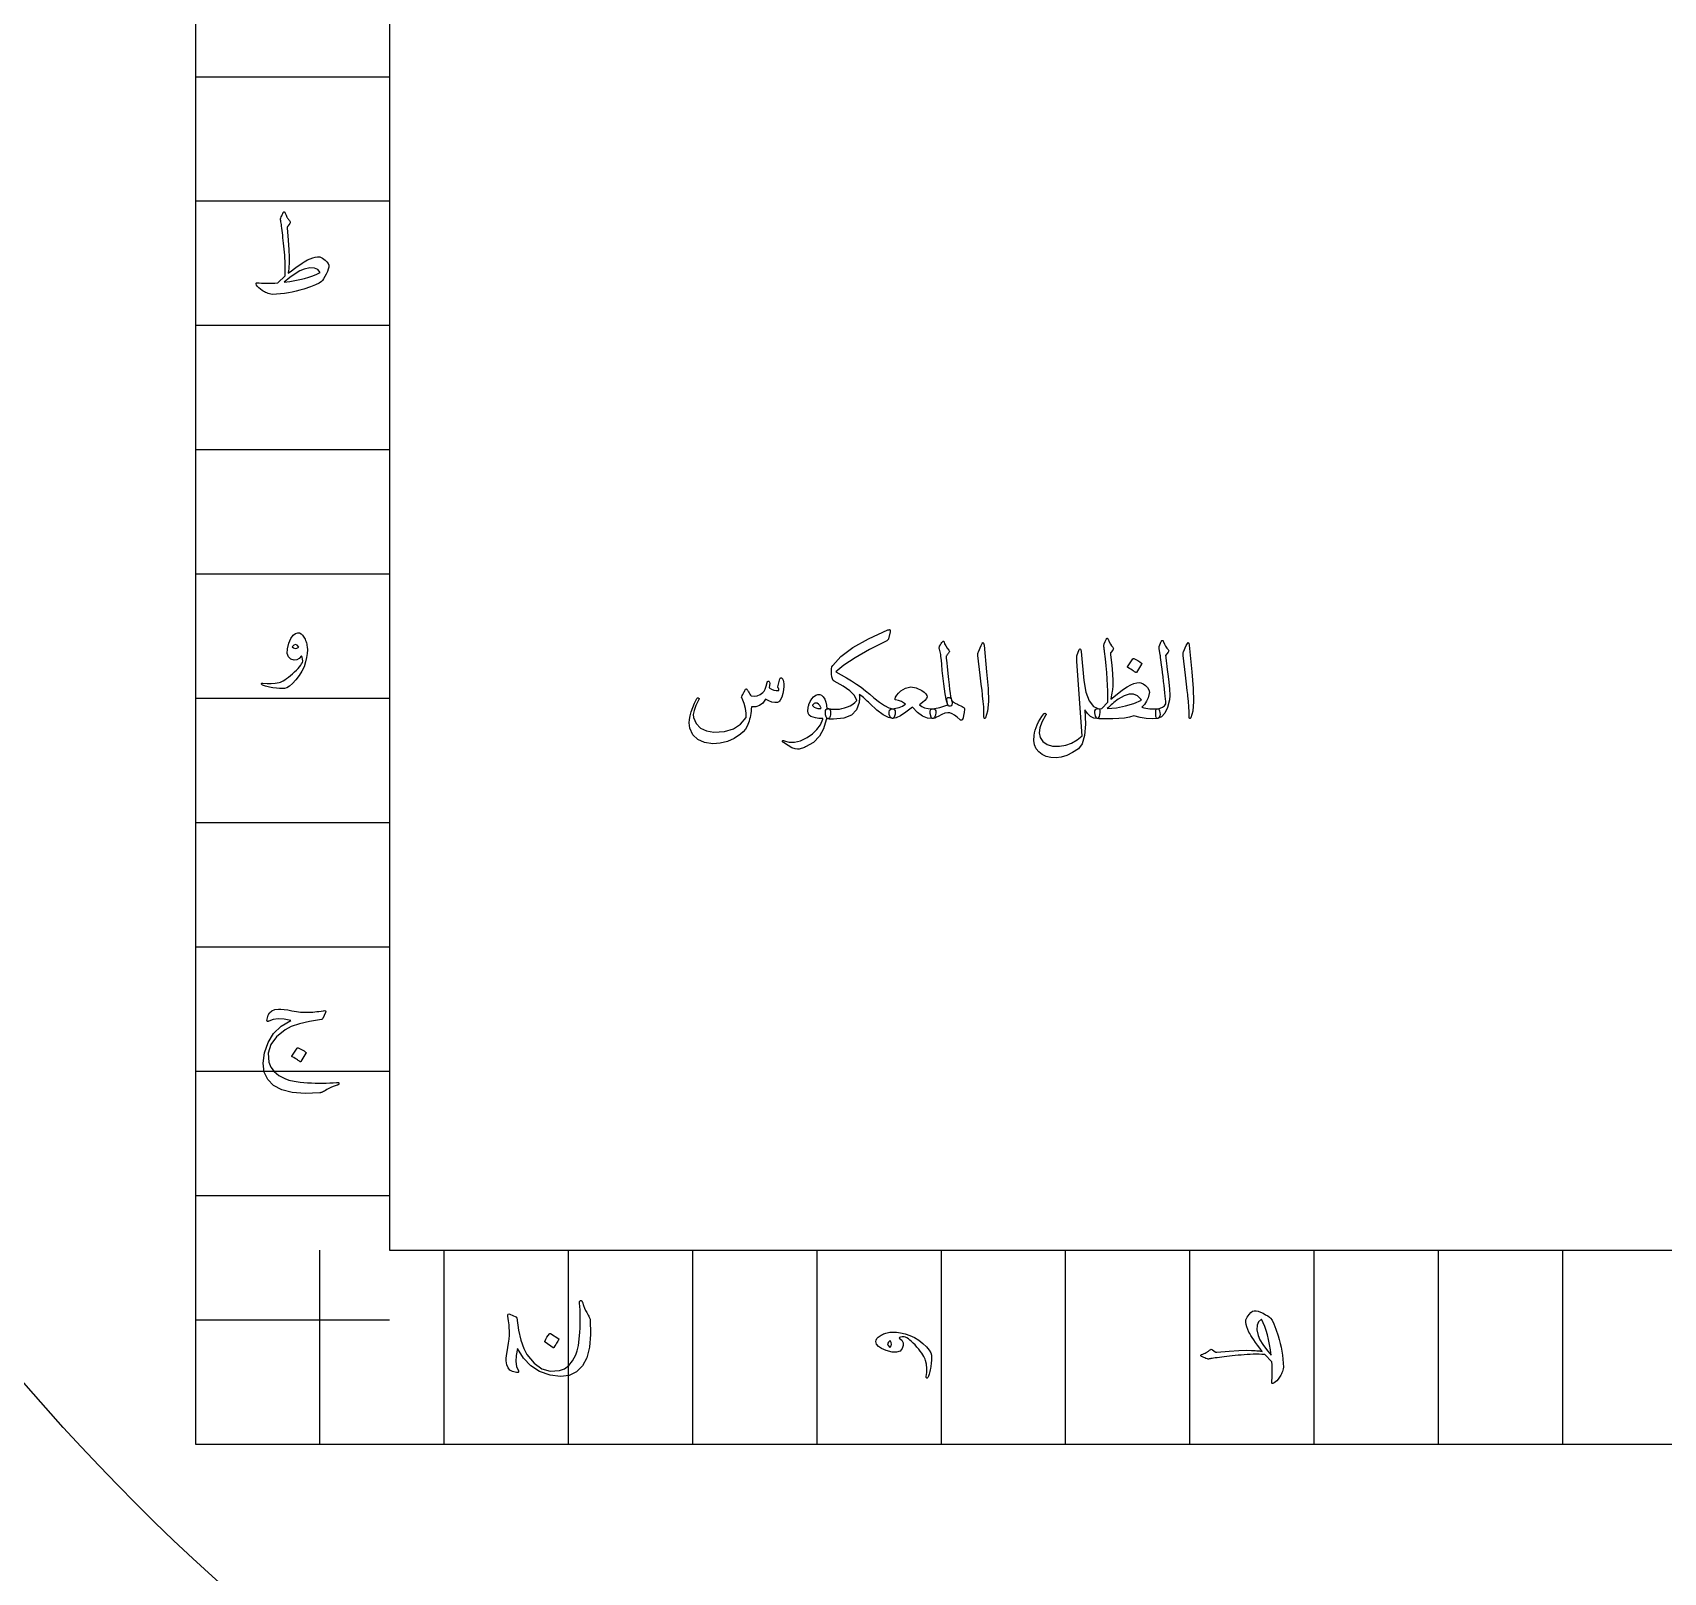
# Model space of a CAD drawing. Header units: millimetres. Extents: x -280 to 280, y -280 to 325.
# Drawn here: x -146.6 to -2.1, y -143.6 to -7.1 of the extents above; entities that cross this region are included whole.
import ezdxf

# ---------------------------------------------------------------- set-up
doc = ezdxf.new("R2010")
doc.units = ezdxf.units.MM
for name, color, linetype in [('CUT_OUTER', 1, 'Continuous'), ('ENGRAVE', 7, 'Continuous'), ('TEXT', 5, 'Continuous')]:
    doc.layers.add(name, color=color, linetype=linetype)

msp = doc.modelspace()

# ---------------------------------------------------------------- linework, layer by layer
at = {"layer": 'CUT_OUTER'}
msp.add_arc((0, 0), 280, 178.242188, 3.164062, dxfattribs=at)
at = {"layer": 'ENGRAVE'}
for points in [[(-132.192, 0), (-132.192, -132.192), (132.192, -132.192), (132.192, 0)], [(-115.007, 0), (-115.007, -115.007), (115.007, -115.007), (115.007, 0)], [(-132.192, -11.016), (-115.007, -11.016)], [(-132.192, -22.032), (-115.007, -22.032)], [(-132.192, -33.048), (-115.007, -33.048)], [(-132.192, -44.064), (-115.007, -44.064)], [(-132.192, -55.08), (-115.007, -55.08)], [(-132.192, -66.096), (-115.007, -66.096)], [(-132.192, -77.112), (-115.007, -77.112)], [(-132.192, -88.128), (-115.007, -88.128)], [(-132.192, -99.144), (-115.007, -99.144)], [(-132.192, -110.16), (-115.007, -110.16)], [(-121.176, -132.192), (-121.176, -115.007)], [(-110.16, -132.192), (-110.16, -115.007)], [(-99.144, -132.192), (-99.144, -115.007)], [(-88.128, -132.192), (-88.128, -115.007)], [(-77.112, -132.192), (-77.112, -115.007)], [(-66.096, -132.192), (-66.096, -115.007)], [(-55.08, -132.192), (-55.08, -115.007)], [(-44.064, -132.192), (-44.064, -115.007)], [(-33.048, -132.192), (-33.048, -115.007)], [(-22.032, -132.192), (-22.032, -115.007)], [(-11.016, -132.192), (-11.016, -115.007)], [(-132.192, -121.176), (-115.007, -121.176)]]:
    msp.add_lwpolyline(points, dxfattribs=at)
for radius in [274.4, 274.4, 267.4, 254.4, 254.4, 243.9, 224.4, 224.4, 213.9, 194.4, 194.4]:
    msp.add_circle((0, 0), radius, dxfattribs=at)
at = {"layer": 'TEXT'}
for points in [[(-124.635, -23.5448), (-124.589, -23.4395), (-124.5479, -23.3464), (-124.5116, -23.2653), (-124.4802, -23.1964), (-124.4542, -23.1401), (-124.4342, -23.0972), (-124.4203, -23.0676), (-124.4124, -23.0512), (-124.3961, -23.0301), (-124.3761, -23.0149), (-124.3525, -23.0059), (-124.3253, -23.0028), (-124.3029, -23.0065), (-124.2842, -23.0174), (-124.2691, -23.0355), (-124.2576, -23.0609), (-124.2068, -23.1843), (-124.1608, -23.2932), (-124.1197, -23.3875), (-124.0834, -23.4674), (-124.0625, -23.5024), (-124.0386, -23.5399), (-124.0117, -23.5799), (-123.9818, -23.6222), (-123.9482, -23.667), (-123.9104, -23.7141), (-123.8684, -23.7637), (-123.8221, -23.8157), (-123.7931, -23.8684), (-123.7834, -23.9198), (-123.7931, -23.97), (-123.8221, -24.019), (-124.006, -24.2609), (-124.0308, -24.3002), (-124.0471, -24.3407), (-124.055, -24.3825), (-124.0544, -24.4254), (-123.96, -25.4905), (-123.8995, -26.3536), (-123.8729, -27.0147), (-123.8802, -27.4738), (-123.8901, -27.6453), (-123.9007, -27.8016), (-123.9119, -27.9429), (-123.9237, -28.069), (-123.9361, -28.1806), (-123.9491, -28.2782), (-123.9627, -28.362), (-123.9769, -28.4319), (-123.6875, -28.2105), (-123.4193, -28.0109), (-123.1722, -27.8331), (-122.9463, -27.677), (-122.7422, -27.5422), (-122.5604, -27.4278), (-122.401, -27.3341), (-122.264, -27.2609), (-122.0203, -27.152), (-121.7923, -27.0674), (-121.58, -27.0069), (-121.3834, -26.9706), (-121.2794, -26.9676), (-121.1705, -26.9875), (-121.0568, -27.0305), (-120.9382, -27.0964), (-120.7036, -27.2627), (-120.5318, -27.423), (-120.4229, -27.5772), (-120.3769, -27.7254), (-120.38, -27.8905), (-120.4181, -28.0762), (-120.4913, -28.2825), (-120.5995, -28.5093), (-120.7205, -28.7325), (-120.8318, -28.9182), (-120.9334, -29.0663), (-121.0253, -29.177), (-121.214, -29.3167), (-121.5382, -29.4746), (-121.9979, -29.6506), (-122.5931, -29.8448), (-122.9248, -29.9409), (-123.262, -30.0262), (-123.6047, -30.1006), (-123.9527, -30.1641), (-124.3051, -30.2174), (-124.6604, -30.2609), (-125.0188, -30.2948), (-125.3802, -30.319), (-125.5123, -30.2924), (-125.6378, -30.2609), (-125.7567, -30.2246), (-125.8689, -30.1835), (-125.9756, -30.1375), (-126.0781, -30.0867), (-126.1764, -30.0311), (-126.2705, -29.9706), (-126.4356, -29.8496), (-126.5729, -29.7286), (-126.6824, -29.6077), (-126.764, -29.4867), (-126.8088, -29.3863), (-126.8173, -29.3174), (-126.7894, -29.2799), (-126.7253, -29.2738), (-126.5442, -29.2953), (-126.3491, -29.3113), (-126.1401, -29.3219), (-125.9173, -29.327), (-125.6805, -29.3267), (-125.4298, -29.321), (-125.1651, -29.3098), (-124.8866, -29.2932), (-124.2479, -28.6641), (-124.2361, -28.4113), (-124.2298, -28.1561), (-124.2289, -27.8984), (-124.2334, -27.6383), (-124.2428, -27.3752), (-124.2564, -27.1085), (-124.2742, -26.8381), (-124.2963, -26.5641), (-124.3211, -26.2929), (-124.3471, -26.0307), (-124.3743, -25.7775), (-124.4027, -25.5335), (-124.4312, -25.2979), (-124.4584, -25.0702), (-124.4844, -24.8503), (-124.5092, -24.6383), (-124.5325, -24.4421), (-124.554, -24.2694), (-124.5736, -24.1203), (-124.5915, -23.9948), (-124.6075, -23.8923), (-124.6217, -23.8121), (-124.6341, -23.7544), (-124.6447, -23.719), (-124.6513, -23.679), (-124.6519, -23.6367), (-124.6465, -23.592), (-124.635, -23.5448)], [(-122.564, -28.0738), (-122.9384, -28.2293), (-123.3552, -28.473), (-123.8142, -28.8051), (-124.3156, -29.2254), (-123.8297, -29.1652), (-123.3685, -29.0911), (-122.9321, -29.0031), (-122.5205, -28.9012), (-122.1343, -28.7866), (-121.7741, -28.6605), (-121.4399, -28.5229), (-121.1318, -28.3738), (-121.3411, -28.1155), (-121.6495, -27.9795), (-122.0572, -27.9655), (-122.564, -28.0738)], [(-123.8995, -61.2186), (-123.7229, -60.8085), (-123.5318, -60.517), (-123.3261, -60.344), (-123.106, -60.2895), (-122.9681, -60.3137), (-122.835, -60.3863), (-122.7068, -60.5073), (-122.5834, -60.6766), (-122.5241, -60.7746), (-122.4721, -60.875), (-122.4273, -60.9779), (-122.3898, -61.0831), (-122.3578, -61.1914), (-122.3294, -61.3033), (-122.3046, -61.4188), (-122.2834, -61.5379), (-122.2634, -61.8035), (-122.281, -62.1162), (-122.336, -62.476), (-122.4286, -62.8831), (-122.5652, -63.3047), (-122.7527, -63.7081), (-122.9911, -64.0934), (-123.2802, -64.4605), (-123.5832, -64.7805), (-123.8536, -65.0145), (-124.0913, -65.1627), (-124.2963, -65.225), (-124.5056, -65.2359), (-124.7463, -65.2299), (-125.0185, -65.2069), (-125.3221, -65.167), (-125.476, -65.1419), (-125.6185, -65.115), (-125.7494, -65.0862), (-125.8689, -65.0557), (-125.9774, -65.0245), (-126.0757, -64.994), (-126.1637, -64.964), (-126.2415, -64.9347), (-126.2874, -64.9093), (-126.3189, -64.8815), (-126.3358, -64.8512), (-126.3382, -64.8186), (-126.3231, -64.7859), (-126.2971, -64.7654), (-126.2602, -64.7569), (-126.2124, -64.7605), (-125.8392, -64.7968), (-125.4745, -64.7992), (-125.1183, -64.7678), (-124.7705, -64.7025), (-124.6631, -64.6692), (-124.5443, -64.6178), (-124.4139, -64.5482), (-124.2721, -64.4605), (-124.1188, -64.3547), (-123.954, -64.2307), (-123.7776, -64.0885), (-123.5898, -63.9283), (-123.406, -63.7625), (-123.2415, -63.6041), (-123.0963, -63.4529), (-122.9705, -63.3089), (-122.8646, -63.1716), (-122.7794, -63.0404), (-122.7146, -62.9152), (-122.6705, -62.796), (-122.6959, -62.6158), (-122.7237, -62.4815), (-122.754, -62.3932), (-122.7866, -62.3508), (-122.9832, -62.5825), (-123.2052, -62.7065), (-123.4525, -62.7228), (-123.7253, -62.6315), (-123.9503, -62.4343), (-124.0544, -62.1331), (-124.0374, -61.7279), (-123.8995, -61.2186)], [(-76.1508, -67.0154), (-76.1309, -67.0172), (-76.0904, -67.0226), (-76.0293, -67.0317), (-75.9476, -67.0444), (-75.8959, -67.0489), (-75.8375, -67.0529), (-75.7725, -67.0562), (-75.7008, -67.0589), (-75.6219, -67.061), (-75.5351, -67.0625), (-75.4405, -67.0634), (-75.3379, -67.0637), (-75.1275, -67.0516), (-74.9025, -67.0154), (-74.6629, -66.9549), (-74.4089, -66.8702), (-74.1645, -66.7619), (-73.9444, -66.6307), (-73.7484, -66.4764), (-73.5766, -66.2992), (-73.7889, -65.8625), (-74.1936, -65.4331), (-74.7906, -65.0109), (-75.5799, -64.596), (-75.6676, -64.5089), (-75.7371, -64.3734), (-75.7885, -64.1895), (-75.8218, -63.9573), (-75.8339, -63.6954), (-75.8218, -63.4807), (-75.7855, -63.3131), (-75.725, -63.1928), (-75.0023, -62.401), (-73.9468, -61.6129), (-72.5587, -60.8285), (-70.8379, -60.0476), (-70.7968, -60.0349), (-70.7605, -60.0258), (-70.7291, -60.0204), (-70.7025, -60.0186), (-70.6686, -60.0246), (-70.6444, -60.0428), (-70.6299, -60.073), (-70.625, -60.1154), (-70.6256, -60.1426), (-70.6275, -60.1662), (-70.6305, -60.1861), (-70.6347, -60.2025), (-70.7702, -60.8218), (-70.7908, -60.8726), (-70.8234, -60.9186), (-70.8682, -60.9597), (-70.925, -60.996), (-72.4668, -61.7895), (-73.7339, -62.5154), (-74.7264, -63.1734), (-75.4444, -63.7637), (-74.9599, -64.0196), (-74.4936, -64.2839), (-74.0454, -64.5567), (-73.6154, -64.8379), (-73.2029, -65.1277), (-72.8073, -65.4258), (-72.4287, -65.7325), (-72.067, -66.0476), (-71.5789, -66.4535), (-71.1404, -66.7516), (-70.7514, -66.9422), (-70.4121, -67.025), (-70.3105, -67.0541), (-70.2379, -67.1121), (-70.1944, -67.1992), (-70.1799, -67.3154), (-70.1841, -67.4043), (-70.1968, -67.4968), (-70.218, -67.593), (-70.2476, -67.6928), (-70.2833, -67.7817), (-70.3226, -67.8452), (-70.3656, -67.8833), (-70.4121, -67.896), (-70.7889, -67.8125), (-71.2516, -67.5621), (-71.8002, -67.1448), (-72.4347, -66.5605), (-72.5466, -66.4504), (-72.6597, -66.3428), (-72.774, -66.2375), (-72.8895, -66.1347), (-73.0063, -66.0349), (-73.1242, -65.9387), (-73.2434, -65.8462), (-73.3637, -65.7573), (-73.3559, -65.8535), (-73.3516, -65.9484), (-73.351, -66.0422), (-73.3541, -66.1347), (-73.3595, -66.2254), (-73.3662, -66.3137), (-73.374, -66.3996), (-73.3831, -66.4831), (-73.6045, -67.1266), (-74.0557, -67.5863), (-74.7367, -67.8621), (-75.6476, -67.9541), (-75.7278, -67.9535), (-75.8037, -67.9516), (-75.8753, -67.9486), (-75.9428, -67.9444), (-76.006, -67.9389), (-76.065, -67.9323), (-76.1197, -67.9244), (-76.1702, -67.9154), (-76.2549, -67.8597), (-76.3154, -67.7412), (-76.3516, -67.5597), (-76.3637, -67.3154), (-76.3504, -67.1841), (-76.3105, -67.0904), (-76.244, -67.0341), (-76.1508, -67.0154)], [(-123.0189, -61.5766), (-123.1616, -61.4037), (-123.3092, -61.3395), (-123.4616, -61.3843), (-123.6189, -61.5379), (-123.4906, -61.642), (-123.3479, -61.6831), (-123.1906, -61.6613), (-123.0189, -61.5766)], [(-65.5831, -63.2895), (-65.522, -63.8992), (-65.4645, -64.4412), (-65.4107, -64.9154), (-65.3605, -65.3218), (-65.3139, -65.6599), (-65.271, -65.9291), (-65.2317, -66.1293), (-65.196, -66.2605), (-65.144, -66.4299), (-65.1331, -66.5702), (-65.1633, -66.6815), (-65.2347, -66.7637), (-65.3224, -66.8091), (-65.4016, -66.8097), (-65.4724, -66.7656), (-65.5347, -66.6766), (-65.6442, -66.3373), (-65.7597, -65.7162), (-65.8813, -64.8131), (-66.0089, -63.6283), (-66.0543, -63.1184), (-66.0936, -62.7113), (-66.1268, -62.4071), (-66.1541, -62.2057), (-66.2605, -61.7605), (-66.2744, -61.6819), (-66.2775, -61.6105), (-66.2696, -61.5464), (-66.2508, -61.4895), (-66.168, -61.3504), (-66.1033, -61.2428), (-66.0567, -61.1666), (-66.0283, -61.1218), (-65.9702, -61.0559), (-65.9218, -61.0323), (-65.8831, -61.051), (-65.8541, -61.1121), (-65.8014, -61.2851), (-65.7113, -61.4654), (-65.5837, -61.6529), (-65.4186, -61.8476), (-65.3883, -61.8863), (-65.375, -61.925), (-65.3787, -61.9637), (-65.3992, -62.0025), (-65.4322, -62.0493), (-65.4633, -62.0932), (-65.4927, -62.134), (-65.5202, -62.1718), (-65.5459, -62.2066), (-65.5698, -62.2383), (-65.5919, -62.2671), (-65.6121, -62.2928), (-65.6412, -62.3363), (-65.6605, -62.3799), (-65.6702, -62.4234), (-65.6702, -62.467), (-65.6575, -62.5619), (-65.6387, -62.7307), (-65.6139, -62.9732), (-65.5831, -63.2895)], [(-62.5734, -61.4121), (-62.4809, -61.2331), (-62.4065, -61.1702), (-62.3502, -61.2234), (-62.3121, -61.3928), (-62.0895, -63.7637), (-61.9571, -65.219), (-61.9275, -66.3815), (-62.0006, -67.2512), (-62.1766, -67.8283), (-62.2087, -67.8754), (-62.2371, -67.9008), (-62.2619, -67.9045), (-62.2831, -67.8863), (-62.3, -67.8579), (-62.3121, -67.821), (-62.3194, -67.7756), (-62.3218, -67.7218), (-62.3218, -67.3027), (-62.3412, -66.8581), (-62.3799, -66.3881), (-62.4379, -65.8928), (-62.4506, -65.7633), (-62.4887, -65.4137), (-62.5523, -64.844), (-62.6412, -64.0541), (-62.8541, -62.3025), (-62.8589, -62.2093), (-62.8541, -62.1234), (-62.8395, -62.0448), (-62.8154, -61.9734)], [(-53.4573, -64.5283), (-53.2849, -65.5686), (-53, -66.3379), (-52.6027, -66.8363), (-52.0928, -67.0637), (-52.0601, -67.1121), (-52.0492, -67.2089), (-52.0601, -67.3541), (-52.0928, -67.5476), (-52.1254, -67.7), (-52.1654, -67.8089), (-52.2125, -67.8742), (-52.267, -67.896), (-52.5972, -67.8476), (-52.8912, -67.7025), (-53.1488, -67.4605), (-53.3702, -67.1218), (-53.3188, -68.4041), (-53.3968, -69.4057), (-53.6043, -70.1266), (-53.9412, -70.567), (-54.4758, -70.9147), (-54.9863, -71.1645), (-55.4726, -71.3164), (-55.9347, -71.3702), (-56.3962, -71.3454), (-56.8033, -71.2516), (-57.1559, -71.0889), (-57.4541, -70.8573), (-57.6833, -70.5658), (-57.8291, -70.2234), (-57.8914, -69.8303), (-57.8702, -69.3863), (-57.8276, -69.1492), (-57.7674, -68.9121), (-57.6896, -68.675), (-57.5944, -68.4379), (-57.481, -68.2008), (-57.3488, -67.9637), (-57.1979, -67.7266), (-57.0283, -67.4895), (-57.0029, -67.4641), (-56.975, -67.446), (-56.9448, -67.4351), (-56.9121, -67.4315), (-56.8849, -67.4351), (-56.8613, -67.446), (-56.8414, -67.4641), (-56.825, -67.4895), (-56.816, -67.5204), (-56.8178, -67.5549), (-56.8305, -67.593), (-56.8541, -67.6347), (-57.1861, -68.2087), (-57.3791, -68.721), (-57.4329, -69.1716), (-57.3476, -69.5605), (-57.0978, -69.9361), (-56.7258, -70.192), (-56.2317, -70.3281), (-55.6154, -70.3444), (-55.0698, -70.2573), (-54.5557, -70.0734), (-54.073, -69.7928), (-53.6218, -69.4154), (-54.0863, -62.8347), (-54.0966, -62.6775), (-54.0984, -62.5444), (-54.0918, -62.4355), (-54.0766, -62.3508), (-53.8928, -61.7702), (-53.8226, -61.7206), (-53.767, -61.7363), (-53.7258, -61.8174), (-53.6992, -61.9637)], [(-49.0444, -67.6637), (-49.4327, -67.7702), (-49.8718, -67.8476), (-50.3617, -67.896), (-50.9025, -67.9154), (-51.1737, -67.919), (-51.4166, -67.9202), (-51.631, -67.919), (-51.817, -67.9154), (-51.9745, -67.9105), (-52.1037, -67.9057), (-52.2044, -67.9008), (-52.2766, -67.896), (-52.3148, -67.8748), (-52.3516, -67.8307), (-52.3873, -67.7635), (-52.4218, -67.6734), (-52.4889, -67.4006), (-52.4871, -67.2016), (-52.4164, -67.0764), (-52.2766, -67.025), (-51.8605, -67.0154), (-51.3283, -66.4444), (-51.3289, -65.9678), (-51.3404, -65.467), (-51.3627, -64.942), (-51.396, -64.3928), (-51.4402, -63.82), (-51.4952, -63.2242), (-51.5611, -62.6055), (-51.6379, -61.9637), (-51.6473, -61.8718), (-51.6561, -61.7895), (-51.6642, -61.717), (-51.6718, -61.6541), (-51.6794, -61.6008), (-51.6875, -61.5573), (-51.6963, -61.5234), (-51.7057, -61.4992), (-51.7057, -61.4073), (-51.667, -61.267), (-51.5895, -61.0783), (-51.4734, -60.8412), (-51.4577, -60.8158), (-51.4395, -60.7976), (-51.419, -60.7867), (-51.396, -60.7831), (-51.373, -60.7873), (-51.3525, -60.8), (-51.3343, -60.8212), (-51.3186, -60.8508), (-51.217, -61.0922), (-51.1154, -61.2936), (-51.0137, -61.4551), (-50.9121, -61.5766), (-50.8686, -61.6323), (-50.8541, -61.6928), (-50.8686, -61.7581), (-50.9121, -61.8283), (-51.0766, -62.0412), (-51.0966, -62.0762), (-51.1081, -62.1234), (-51.1111, -62.1827), (-51.1057, -62.2541), (-50.9986, -63.1686), (-50.9291, -63.9379), (-50.897, -64.5621), (-50.9025, -65.0412), (-50.9097, -65.1267), (-50.9218, -65.2287), (-50.9387, -65.3469), (-50.9605, -65.4815), (-50.9865, -65.6318), (-51.0162, -65.7972), (-51.0494, -65.9778), (-51.0863, -66.1734), (-50.5293, -65.7204), (-50.0484, -65.3581), (-49.6438, -65.0865), (-49.3154, -64.9057), (-49.0305, -64.7889), (-48.7855, -64.7194), (-48.5805, -64.697), (-48.4154, -64.7218), (-48.1994, -64.8119), (-48.0065, -64.9565), (-47.8365, -65.1555), (-47.6895, -65.4089), (-47.6702, -65.4591), (-47.6605, -65.5226), (-47.6605, -65.5994), (-47.6702, -65.6895), (-47.7621, -66.0446), (-47.9025, -66.3645), (-48.0912, -66.6494), (-48.3283, -66.8992), (-48.1456, -66.9437), (-47.9654, -66.9803), (-47.7875, -67.009), (-47.6121, -67.0299), (-47.4391, -67.0423), (-47.2686, -67.0456), (-47.1004, -67.0399), (-46.9347, -67.025), (-46.873, -67.0287), (-46.8234, -67.0589), (-46.7859, -67.1158), (-46.7605, -67.1992), (-46.7285, -67.374), (-46.7194, -67.521), (-46.7333, -67.6402), (-46.7702, -67.7315), (-46.8204, -67.8035), (-46.8645, -67.8549), (-46.9027, -67.8857), (-46.9347, -67.896), (-47.4222, -67.9105), (-47.9363, -67.8766), (-48.477, -67.7944), (-49.0444, -67.6637)], [(-46.7895, -61.5089), (-46.7242, -61.351), (-46.6734, -61.2258), (-46.6371, -61.1333), (-46.6154, -61.0734), (-46.5984, -61.0353), (-46.5766, -61.0081), (-46.55, -60.9918), (-46.5186, -60.9863), (-46.4829, -60.9924), (-46.4533, -61.0105), (-46.4297, -61.0408), (-46.4121, -61.0831), (-46.3317, -61.2906), (-46.2355, -61.4775), (-46.1236, -61.6438), (-45.996, -61.7895), (-45.9603, -61.8361), (-45.95, -61.8887), (-45.9652, -61.9474), (-46.0057, -62.0121), (-46.2186, -62.3121), (-46.2041, -62.4464), (-46.1895, -62.5783), (-46.175, -62.7077), (-46.1605, -62.8347), (-46.146, -62.9593), (-46.1315, -63.0815), (-46.117, -63.2012), (-46.1025, -63.3186), (-45.9688, -64.4049), (-45.8871, -65.2541), (-45.8575, -65.8662), (-45.8799, -66.2412), (-46.0625, -66.9216), (-46.3008, -67.4242), (-46.5948, -67.749), (-46.9444, -67.896), (-46.9541, -67.896), (-46.9637, -67.896), (-46.9734, -67.896), (-46.9831, -67.896), (-47.0406, -67.8416), (-47.0775, -67.717), (-47.0938, -67.5222), (-47.0895, -67.2573), (-47.0805, -67.1593), (-47.0533, -67.0879), (-47.0079, -67.0432), (-46.9444, -67.025), (-46.6988, -66.976), (-46.4944, -66.8871), (-46.3311, -66.7583), (-46.2089, -66.5895), (-46.2171, -66.3869), (-46.2319, -66.1565), (-46.2534, -65.8982), (-46.2815, -65.6121), (-46.3157, -65.2994), (-46.3553, -64.9613), (-46.4003, -64.5978), (-46.4508, -64.2089), (-46.4974, -63.8266), (-46.5404, -63.4831), (-46.5797, -63.1783), (-46.6154, -62.9121), (-46.6462, -62.6847), (-46.671, -62.496), (-46.6898, -62.346), (-46.7025, -62.2347), (-46.7992, -61.6831), (-46.8023, -61.6287), (-46.8016, -61.5815), (-46.7974, -61.5416), (-46.7895, -61.5089)], [(-44.3895, -61.4121), (-44.297, -61.2331), (-44.2226, -61.1702), (-44.1664, -61.2234), (-44.1283, -61.3928), (-43.9057, -63.7637), (-43.7732, -65.219), (-43.7436, -66.3815), (-43.8168, -67.2512), (-43.9928, -67.8283), (-44.0248, -67.8754), (-44.0533, -67.9008), (-44.0781, -67.9045), (-44.0992, -67.8863), (-44.1162, -67.8579), (-44.1283, -67.821), (-44.1355, -67.7756), (-44.1379, -67.7218), (-44.1379, -67.3027), (-44.1573, -66.8581), (-44.196, -66.3881), (-44.2541, -65.8928), (-44.2668, -65.7633), (-44.3049, -65.4137), (-44.3684, -64.844), (-44.4573, -64.0541), (-44.6702, -62.3025), (-44.675, -62.2093), (-44.6702, -62.1234), (-44.6557, -62.0448), (-44.6315, -61.9734)], [(-49.1218, -62.6025), (-49.1097, -62.5904), (-49.0928, -62.5831), (-49.071, -62.5807), (-49.0444, -62.5831), (-48.8563, -62.6593), (-48.6791, -62.7525), (-48.5127, -62.8625), (-48.3573, -62.9895), (-48.3422, -63.0089), (-48.3355, -63.0283), (-48.3373, -63.0476), (-48.3476, -63.067), (-48.8025, -63.8025), (-48.8194, -63.82), (-48.8412, -63.8242), (-48.8678, -63.8152), (-48.8992, -63.7928), (-48.9264, -63.7734), (-48.9694, -63.7444), (-49.0281, -63.7057), (-49.1025, -63.6573), (-49.1938, -63.5992), (-49.3033, -63.5315), (-49.4309, -63.4541), (-49.5766, -63.367), (-49.596, -63.3525), (-49.6057, -63.3379), (-49.6057, -63.3234), (-49.596, -63.3089)], [(-80.3992, -64.3831), (-80.3823, -64.3408), (-80.3605, -64.3105), (-80.3339, -64.2924), (-80.3025, -64.2863), (-80.2619, -64.2912), (-80.2275, -64.3057), (-80.199, -64.3299), (-80.1766, -64.3637), (-80.1216, -64.4847), (-80.0823, -64.6347), (-80.0587, -64.8137), (-80.0508, -65.0218), (-80.072, -65.3617), (-80.1355, -65.6847), (-80.2414, -65.9908), (-80.3895, -66.2799), (-80.4404, -66.3494), (-80.496, -66.4033), (-80.5565, -66.4414), (-80.6218, -66.4637), (-80.8583, -66.4789), (-81.1129, -66.4371), (-81.3857, -66.3385), (-81.6766, -66.1831), (-81.9216, -66.5188), (-82.2113, -66.742), (-82.5458, -66.8527), (-82.925, -66.8508), (-82.9374, -67.055), (-82.9553, -67.2512), (-82.9786, -67.4396), (-83.0073, -67.6202), (-83.0415, -67.7941), (-83.0811, -67.9625), (-83.1261, -68.1255), (-83.1766, -68.2831), (-83.294, -68.5674), (-83.4525, -68.8299), (-83.652, -69.0706), (-83.8928, -69.2895), (-84.4559, -69.6645), (-85.0516, -69.9283), (-85.6801, -70.0807), (-86.3412, -70.1218), (-87.0857, -70.0208), (-87.6742, -69.7565), (-88.1067, -69.3289), (-88.3831, -68.7379), (-88.4206, -68.525), (-88.4266, -68.2734), (-88.4012, -67.9831), (-88.3444, -67.6541), (-88.2531, -67.2936), (-88.1242, -66.9186), (-87.9579, -66.5291), (-87.7541, -66.125), (-87.7377, -66.0996), (-87.7178, -66.0815), (-87.6942, -66.0706), (-87.667, -66.067), (-87.6398, -66.0694), (-87.6162, -66.0766), (-87.5962, -66.0887), (-87.5799, -66.1057), (-87.569, -66.1305), (-87.5654, -66.1565), (-87.569, -66.1837), (-87.5799, -66.2121), (-87.8387, -66.7498), (-88.0057, -67.192), (-88.0807, -67.5385), (-88.0637, -67.7895), (-87.8194, -68.343), (-87.4347, -68.7452), (-86.9097, -68.9962), (-86.2444, -69.096), (-85.3141, -69.0367), (-84.5266, -68.8008), (-83.8819, -68.3883), (-83.3799, -67.7992), (-83.3817, -67.4109), (-83.4452, -67.0008), (-83.5704, -66.569), (-83.7573, -66.1154), (-83.7809, -66.0694), (-83.7936, -66.0283), (-83.7954, -65.992), (-83.7863, -65.9605), (-83.7343, -65.8526), (-83.6847, -65.7512), (-83.6375, -65.6566), (-83.5928, -65.5686), (-83.5504, -65.4884), (-83.5105, -65.4174), (-83.473, -65.3554), (-83.4379, -65.3025), (-83.418, -65.2801), (-83.3968, -65.271), (-83.3744, -65.2752), (-83.3508, -65.2928), (-83.3387, -65.3061), (-83.3218, -65.3266), (-83.3, -65.3545), (-83.2734, -65.3895), (-83.2432, -65.4319), (-83.2105, -65.4815), (-83.1754, -65.5383), (-83.1379, -65.6025), (-83.0617, -65.7258), (-82.9976, -65.8154), (-82.9456, -65.871), (-82.9057, -65.8928), (-82.6541, -65.9139), (-82.4025, -65.871), (-82.1508, -65.7639), (-81.8992, -65.5928), (-81.8079, -65.4791), (-81.7178, -65.2928), (-81.6289, -65.0339), (-81.5412, -64.7025), (-81.5327, -64.671), (-81.517, -64.6444), (-81.494, -64.6226), (-81.4637, -64.6057), (-81.4353, -64.5948), (-81.4081, -64.5912), (-81.3821, -64.5948), (-81.3573, -64.6057), (-81.3204, -64.6662), (-81.3065, -64.7799), (-81.3156, -64.9468), (-81.3476, -65.167), (-81.1523, -65.2867), (-80.9436, -65.3654), (-80.7216, -65.4029), (-80.4863, -65.3992), (-80.4893, -65.3285), (-80.4984, -65.271), (-80.5135, -65.2268), (-80.5347, -65.196), (-80.5589, -65.167), (-80.5734, -65.1379), (-80.5783, -65.1089), (-80.5734, -65.0799)], [(-76.296, -68.0025), (-76.5228, -68.799), (-76.9033, -69.4662), (-77.4373, -70.0039), (-78.125, -70.4121), (-78.2212, -70.4536), (-78.3162, -70.4908), (-78.4099, -70.5237), (-78.5025, -70.5525), (-78.5932, -70.5763), (-78.6815, -70.5948), (-78.7674, -70.6078), (-78.8508, -70.6154), (-79.0589, -70.5857), (-79.3347, -70.4775), (-79.6783, -70.2906), (-80.0895, -70.025), (-80.1337, -69.9869), (-80.1597, -69.95), (-80.1676, -69.9143), (-80.1573, -69.8799), (-80.1343, -69.8533), (-80.1041, -69.8412), (-80.0666, -69.8436), (-80.0218, -69.8605), (-79.5942, -69.999), (-79.1145, -69.9984), (-78.5829, -69.8587), (-77.9992, -69.5799), (-77.5226, -69.2563), (-77.1283, -68.8758), (-76.8162, -68.4385), (-76.5863, -67.9444), (-76.5881, -67.9268), (-76.5936, -67.9129), (-76.6027, -67.9027), (-76.6154, -67.896), (-76.9486, -67.8766), (-77.2323, -67.8379), (-77.4664, -67.7799), (-77.6508, -67.7025), (-77.7936, -67.5827), (-77.8831, -67.417), (-77.9194, -67.2053), (-77.9025, -66.9476), (-77.897, -66.9134), (-77.8904, -66.8787), (-77.8825, -66.8433), (-77.8734, -66.8073), (-77.8631, -66.7701), (-77.8516, -66.7311), (-77.8389, -66.6903), (-77.825, -66.6476), (-77.7113, -66.3712), (-77.5734, -66.142), (-77.4113, -65.9599), (-77.225, -65.825), (-77.0345, -65.7512), (-76.8597, -65.7525), (-76.7006, -65.8287), (-76.5573, -65.9799), (-76.4321, -66.1904), (-76.3371, -66.4347), (-76.2724, -66.7129), (-76.2379, -67.025), (-76.2189, -67.0247), (-76.2004, -67.0238), (-76.1826, -67.0223), (-76.1654, -67.0202), (-76.1481, -67.0181), (-76.1303, -67.0166), (-76.1118, -67.0157), (-76.0928, -67.0154), (-76.0275, -67.0293), (-75.9766, -67.071), (-75.9404, -67.1406), (-75.9186, -67.2379), (-75.9095, -67.345), (-75.9113, -67.4533), (-75.924, -67.5627), (-75.9476, -67.6734), (-75.9785, -67.7708), (-76.0129, -67.8404), (-76.051, -67.8821), (-76.0928, -67.896), (-76.2766, -67.896), (-76.2779, -67.9135), (-76.2815, -67.9371), (-76.2875, -67.9668), (-76.296, -68.0025)], [(-66.8702, -67.025), (-66.7287, -67.0462), (-66.6331, -67.1097), (-66.5835, -67.2156), (-66.5799, -67.3637), (-66.627, -67.593), (-66.6912, -67.7581), (-66.7722, -67.8591), (-66.8702, -67.896), (-67.316, -67.8555), (-67.7629, -67.6758), (-68.2111, -67.3571), (-68.6605, -66.8992), (-69.2272, -67.3389), (-69.7081, -67.6516), (-70.1031, -67.8373), (-70.4121, -67.896), (-70.5143, -67.873), (-70.5984, -67.8041), (-70.6643, -67.6891), (-70.7121, -67.5283), (-70.726, -67.3154), (-70.6807, -67.1605), (-70.576, -67.0637), (-70.4121, -67.025), (-70.263, -67.0105), (-70.1158, -66.9863), (-69.9703, -66.9525), (-69.8266, -66.9089), (-69.6848, -66.8551), (-69.5448, -66.7904), (-69.4066, -66.7148), (-69.2702, -66.6283), (-69.4377, -66.4916), (-69.6404, -66.3815), (-69.8781, -66.298), (-70.1508, -66.2412), (-70.1756, -66.2309), (-70.192, -66.2097), (-70.1998, -66.1777), (-70.1992, -66.1347), (-70.1533, -65.9865), (-70.0541, -65.8226), (-69.9016, -65.643), (-69.696, -65.4476), (-69.2672, -65.1906), (-68.8129, -65.0968), (-68.3333, -65.1664), (-67.8283, -65.3992), (-67.6141, -65.548), (-67.4654, -65.6944), (-67.3819, -65.8383), (-67.3637, -65.9799), (-67.417, -66.1323), (-67.5476, -66.2992), (-67.7557, -66.4807), (-68.0412, -66.6766), (-67.8373, -66.8291), (-67.5742, -66.9379), (-67.2518, -67.0033), (-66.8702, -67.025)], [(-65.5057, -66.0379), (-65.392, -66.0283), (-65.3025, -66.0573), (-65.2371, -66.125), (-65.196, -66.2315), (-65.1773, -66.2841), (-65.1404, -66.3355), (-65.0853, -66.3857), (-65.0121, -66.4347), (-64.9662, -66.4604), (-64.9154, -66.4891), (-64.8597, -66.5209), (-64.7992, -66.5557), (-64.7339, -66.5923), (-64.6637, -66.6295), (-64.5887, -66.6673), (-64.5089, -66.7057), (-64.3601, -66.7777), (-64.2428, -66.8387), (-64.1569, -66.8889), (-64.1025, -66.9283), (-64.0656, -66.9627), (-64.042, -66.9984), (-64.0317, -67.0353), (-64.0347, -67.0734), (-64.0752, -67.3625), (-64.1194, -67.6105), (-64.1672, -67.8174), (-64.2186, -67.9831), (-64.2319, -68.0043), (-64.2525, -68.0194), (-64.2803, -68.0285), (-64.3154, -68.0315), (-64.3595, -68.0297), (-64.3952, -68.0242), (-64.4224, -68.0152), (-64.4412, -68.0025), (-64.6855, -67.7756), (-64.9154, -67.5984), (-65.1307, -67.4708), (-65.3315, -67.3928), (-65.5347, -67.3758), (-65.7766, -67.4218), (-66.0573, -67.5307), (-66.3766, -67.7025), (-66.5309, -67.7871), (-66.6645, -67.8476), (-66.7777, -67.8839), (-66.8702, -67.896), (-66.915, -67.8881), (-66.9525, -67.8645), (-66.9827, -67.8252), (-67.0057, -67.7702), (-67.0843, -67.4551), (-67.0879, -67.2258), (-67.0166, -67.0825), (-66.8702, -67.025), (-66.7135, -67.0069), (-66.5533, -66.9815), (-66.3893, -66.9488), (-66.2218, -66.9089), (-66.0512, -66.8611), (-65.8783, -66.8049), (-65.7029, -66.7402), (-65.525, -66.667), (-65.5819, -66.4063), (-65.5976, -66.2145), (-65.5722, -66.0918), (-65.5057, -66.0379)], [(-48.725, -65.8928), (-49.0595, -65.7404), (-49.4533, -65.7379), (-49.9063, -65.8855), (-50.4186, -66.1831), (-50.5526, -66.2768), (-50.6835, -66.3742), (-50.8114, -66.4752), (-50.9363, -66.5799), (-51.0582, -66.6869), (-51.177, -66.7952), (-51.2929, -66.9047), (-51.4057, -67.0154), (-50.5662, -66.9319), (-49.7799, -66.7783), (-49.0468, -66.5545), (-48.367, -66.2605), (-48.4256, -66.1722), (-48.5049, -66.0815), (-48.6047, -65.9883), (-48.725, -65.8928)], [(-76.7605, -66.9186), (-76.8621, -66.7414), (-76.9734, -66.6162), (-77.0944, -66.543), (-77.225, -66.5218), (-77.3031, -66.5424), (-77.3726, -66.575), (-77.4337, -66.6198), (-77.4863, -66.6766), (-77.5033, -66.7069), (-77.5057, -66.7395), (-77.4936, -66.7746), (-77.467, -66.8121), (-77.3672, -66.8998), (-77.2226, -66.9597), (-77.0333, -66.9918), (-76.7992, -66.996), (-76.775, -66.9912), (-76.7605, -66.9766), (-76.7557, -66.9525), (-76.7605, -66.9186)], [(-120.6721, -93.9569), (-120.9044, -94.4795), (-120.9255, -94.514), (-120.9503, -94.54), (-120.9788, -94.5575), (-121.0108, -94.5666), (-122.0844, -94.7359), (-122.9826, -94.944), (-123.7054, -95.1908), (-124.2527, -95.4763), (-125.0203, -96.1023), (-125.5132, -96.79), (-125.7316, -97.5394), (-125.6753, -98.3505), (-125.5048, -98.7896), (-125.2156, -99.1779), (-124.808, -99.5154), (-124.2818, -99.8021), (-123.9122, -99.9303), (-123.4519, -100.0343), (-122.9009, -100.1142), (-122.2592, -100.1698), (-121.9181, -100.1861), (-121.5818, -100.1964), (-121.2503, -100.2007), (-120.9237, -100.1988), (-120.6031, -100.1916), (-120.2898, -100.1795), (-119.9838, -100.1625), (-119.685, -100.1408), (-119.6148, -100.1359), (-119.5592, -100.1408), (-119.5181, -100.1553), (-119.4915, -100.1795), (-119.4769, -100.2091), (-119.4721, -100.24), (-119.4769, -100.272), (-119.4915, -100.3053), (-119.502, -100.3231), (-119.5144, -100.338), (-119.5287, -100.3497), (-119.5447, -100.3585), (-119.5619, -100.3661), (-119.5798, -100.3742), (-119.5982, -100.383), (-119.6173, -100.3924), (-119.8961, -100.4813), (-120.1423, -100.5738), (-120.3558, -100.67), (-120.5366, -100.7698), (-120.6524, -100.8418), (-120.758, -100.9029), (-120.8532, -100.9531), (-120.9382, -100.9924), (-121.0117, -101.0226), (-121.0725, -101.0456), (-121.1206, -101.0613), (-121.156, -101.0698), (-122.4794, -101.1188), (-123.6044, -101.0238), (-124.531, -100.7849), (-125.2592, -100.4021), (-125.7854, -99.8771), (-126.0963, -99.2214), (-126.1919, -98.4351), (-126.0721, -97.5182), (-125.7552, -96.5946), (-125.2592, -95.8077), (-124.5842, -95.1575), (-123.7302, -94.644), (-124.335, -94.5285), (-124.8624, -94.5013), (-125.3124, -94.5623), (-125.685, -94.7117), (-125.7177, -94.7238), (-125.7479, -94.7311), (-125.7757, -94.7335), (-125.8011, -94.7311), (-125.8223, -94.7232), (-125.8374, -94.7093), (-125.8465, -94.6894), (-125.8495, -94.6634), (-125.8362, -94.543), (-125.8156, -94.4238), (-125.7878, -94.3059), (-125.7527, -94.1892), (-125.6294, -93.9623), (-125.4334, -93.7948), (-125.1648, -93.6865), (-124.8237, -93.6375), (-124.6078, -93.6394), (-124.3374, -93.6642), (-124.0126, -93.7119), (-123.6334, -93.7827), (-123.2421, -93.8535), (-122.881, -93.9013), (-122.5501, -93.9261), (-122.2495, -93.9279), (-122.105, -93.9215), (-121.9519, -93.9121), (-121.7904, -93.8997), (-121.6205, -93.8843), (-121.4421, -93.8653), (-121.2552, -93.842), (-121.0598, -93.8145), (-120.856, -93.7827), (-120.7392, -93.7791), (-120.6697, -93.8069), (-120.6473, -93.8662), (-120.6721, -93.9569)], [(-123.1689, -97.0924), (-123.1568, -97.0803), (-123.1398, -97.073), (-123.1181, -97.0706), (-123.0915, -97.073), (-122.9034, -97.1492), (-122.7261, -97.2424), (-122.5598, -97.3525), (-122.4044, -97.4795), (-122.3892, -97.4988), (-122.3826, -97.5182), (-122.3844, -97.5375), (-122.3947, -97.5569), (-122.8495, -98.2924), (-122.8665, -98.3099), (-122.8882, -98.3142), (-122.9148, -98.3051), (-122.9463, -98.2827), (-122.9735, -98.2634), (-123.0165, -98.2343), (-123.0751, -98.1956), (-123.1495, -98.1472), (-123.2409, -98.0892), (-123.3503, -98.0214), (-123.4779, -97.944), (-123.6237, -97.8569), (-123.6431, -97.8424), (-123.6527, -97.8279), (-123.6527, -97.8134), (-123.6431, -97.7988)], [(-104.3311, -120.6721), (-103.8085, -120.9044), (-103.774, -120.9255), (-103.748, -120.9503), (-103.7305, -120.9788), (-103.7214, -121.0108), (-103.5521, -122.0844), (-103.344, -122.9826), (-103.0972, -123.7054), (-102.8117, -124.2527), (-102.1857, -125.0203), (-101.498, -125.5132), (-100.7486, -125.7316), (-99.9375, -125.6753), (-99.4984, -125.5048), (-99.1101, -125.2156), (-98.7726, -124.808), (-98.4859, -124.2818), (-98.3577, -123.9122), (-98.2537, -123.4519), (-98.1738, -122.9009), (-98.1182, -122.2592), (-98.1019, -121.9181), (-98.0916, -121.5818), (-98.0873, -121.2503), (-98.0892, -120.9237), (-98.0964, -120.6031), (-98.1085, -120.2898), (-98.1255, -119.9838), (-98.1472, -119.685), (-98.1521, -119.6148), (-98.1472, -119.5592), (-98.1327, -119.5181), (-98.1085, -119.4915), (-98.0789, -119.4769), (-98.048, -119.4721), (-98.016, -119.4769), (-97.9827, -119.4915), (-97.9649, -119.502), (-97.95, -119.5144), (-97.9383, -119.5287), (-97.9295, -119.5447), (-97.9219, -119.5619), (-97.9138, -119.5798), (-97.905, -119.5982), (-97.8956, -119.6173), (-97.8067, -119.8961), (-97.7142, -120.1423), (-97.618, -120.3558), (-97.5182, -120.5366), (-97.4462, -120.6524), (-97.3851, -120.758), (-97.3349, -120.8532), (-97.2956, -120.9382), (-97.2654, -121.0117), (-97.2424, -121.0725), (-97.2267, -121.1206), (-97.2182, -121.156), (-97.1692, -122.4794), (-97.2642, -123.6044), (-97.5031, -124.531), (-97.8859, -125.2592), (-98.4109, -125.7854), (-99.0666, -126.0963), (-99.8529, -126.1919), (-100.7698, -126.0721), (-101.6934, -125.7552), (-102.4803, -125.2592), (-103.1305, -124.5842), (-103.644, -123.7302), (-103.7595, -124.335), (-103.7867, -124.8624), (-103.7257, -125.3124), (-103.5763, -125.685), (-103.5642, -125.7177), (-103.5569, -125.7479), (-103.5545, -125.7757), (-103.5569, -125.8011), (-103.5648, -125.8223), (-103.5787, -125.8374), (-103.5986, -125.8465), (-103.6246, -125.8495), (-103.745, -125.8362), (-103.8642, -125.8156), (-103.9821, -125.7878), (-104.0988, -125.7527), (-104.3257, -125.6294), (-104.4932, -125.4334), (-104.6015, -125.1648), (-104.6505, -124.8237), (-104.6486, -124.6078), (-104.6238, -124.3374), (-104.5761, -124.0126), (-104.5053, -123.6334), (-104.4345, -123.2421), (-104.3867, -122.881), (-104.3619, -122.5501), (-104.3601, -122.2495), (-104.3665, -122.105), (-104.3759, -121.9519), (-104.3883, -121.7904), (-104.4037, -121.6205), (-104.4227, -121.4421), (-104.446, -121.2552), (-104.4735, -121.0598), (-104.5053, -120.856), (-104.5089, -120.7392), (-104.4811, -120.6697), (-104.4218, -120.6473), (-104.3311, -120.6721)], [(-42.5512, -124.635), (-42.6565, -124.589), (-42.7496, -124.5479), (-42.8307, -124.5116), (-42.8996, -124.4802), (-42.9559, -124.4542), (-42.9988, -124.4342), (-43.0284, -124.4203), (-43.0448, -124.4124), (-43.0659, -124.3961), (-43.0811, -124.3761), (-43.0901, -124.3525), (-43.0932, -124.3253), (-43.0895, -124.3029), (-43.0786, -124.2842), (-43.0605, -124.2691), (-43.0351, -124.2576), (-42.9117, -124.2068), (-42.8028, -124.1608), (-42.7085, -124.1197), (-42.6286, -124.0834), (-42.5936, -124.0625), (-42.5561, -124.0386), (-42.5161, -124.0117), (-42.4738, -123.9818), (-42.429, -123.9482), (-42.3819, -123.9104), (-42.3323, -123.8684), (-42.2803, -123.8221), (-42.2276, -123.7931), (-42.1762, -123.7834), (-42.126, -123.7931), (-42.077, -123.8221), (-41.8351, -124.006), (-41.7958, -124.0308), (-41.7553, -124.0471), (-41.7135, -124.055), (-41.6706, -124.0544), (-40.6055, -123.96), (-39.7424, -123.8995), (-39.0813, -123.8729), (-38.6222, -123.8802), (-38.4507, -123.8901), (-38.2944, -123.9007), (-38.1531, -123.9119), (-38.027, -123.9237), (-37.9154, -123.9361), (-37.8178, -123.9491), (-37.734, -123.9627), (-37.6641, -123.9769), (-37.8855, -123.6875), (-38.0851, -123.4193), (-38.2629, -123.1722), (-38.419, -122.9463), (-38.5538, -122.7422), (-38.6682, -122.5604), (-38.7619, -122.401), (-38.8351, -122.264), (-38.944, -122.0203), (-39.0286, -121.7923), (-39.0891, -121.58), (-39.1254, -121.3834), (-39.1284, -121.2794), (-39.1085, -121.1705), (-39.0655, -121.0568), (-38.9996, -120.9382), (-38.8333, -120.7036), (-38.673, -120.5318), (-38.5188, -120.4229), (-38.3706, -120.3769), (-38.2055, -120.38), (-38.0198, -120.4181), (-37.8135, -120.4913), (-37.5867, -120.5995), (-37.3635, -120.7205), (-37.1778, -120.8318), (-37.0297, -120.9334), (-36.919, -121.0253), (-36.7792, -121.214), (-36.6214, -121.5382), (-36.4454, -121.9979), (-36.2512, -122.5931), (-36.1551, -122.9248), (-36.0698, -123.262), (-35.9954, -123.6047), (-35.9319, -123.9527), (-35.8786, -124.3051), (-35.8351, -124.6604), (-35.8012, -125.0188), (-35.777, -125.3802), (-35.8036, -125.5123), (-35.8351, -125.6378), (-35.8714, -125.7567), (-35.9125, -125.8689), (-35.9585, -125.9756), (-36.0093, -126.0781), (-36.0649, -126.1764), (-36.1254, -126.2705), (-36.2464, -126.4356), (-36.3674, -126.5729), (-36.4883, -126.6824), (-36.6093, -126.764), (-36.7097, -126.8088), (-36.7786, -126.8173), (-36.8161, -126.7894), (-36.8222, -126.7253), (-36.8007, -126.5442), (-36.7847, -126.3491), (-36.7741, -126.1401), (-36.769, -125.9173), (-36.7693, -125.6805), (-36.775, -125.4298), (-36.7862, -125.1651), (-36.8028, -124.8866), (-37.4319, -124.2479), (-37.6847, -124.2361), (-37.9399, -124.2298), (-38.1976, -124.2289), (-38.4577, -124.2334), (-38.7208, -124.2428), (-38.9875, -124.2564), (-39.2579, -124.2742), (-39.5319, -124.2963), (-39.8031, -124.3211), (-40.0653, -124.3471), (-40.3185, -124.3743), (-40.5625, -124.4027), (-40.7981, -124.4312), (-41.0258, -124.4584), (-41.2457, -124.4844), (-41.4577, -124.5092), (-41.6539, -124.5325), (-41.8266, -124.554), (-41.9757, -124.5736), (-42.1012, -124.5915), (-42.2037, -124.6075), (-42.2839, -124.6217), (-42.3416, -124.6341), (-42.377, -124.6447), (-42.417, -124.6513), (-42.4593, -124.6519), (-42.504, -124.6465), (-42.5512, -124.635)], [(-38.0222, -122.564), (-37.8667, -122.9384), (-37.623, -123.3552), (-37.2909, -123.8142), (-36.8706, -124.3156), (-36.9308, -123.8297), (-37.0049, -123.3685), (-37.0929, -122.9321), (-37.1948, -122.5205), (-37.3094, -122.1343), (-37.4355, -121.7741), (-37.5731, -121.4399), (-37.7222, -121.1318), (-37.9805, -121.3411), (-38.1165, -121.6495), (-38.1305, -122.0572), (-38.0222, -122.564)], [(-101.1956, -123.1689), (-101.2077, -123.1568), (-101.215, -123.1398), (-101.2174, -123.1181), (-101.215, -123.0915), (-101.1388, -122.9034), (-101.0456, -122.7261), (-100.9355, -122.5598), (-100.8085, -122.4044), (-100.7892, -122.3892), (-100.7698, -122.3826), (-100.7505, -122.3844), (-100.7311, -122.3947), (-99.9956, -122.8495), (-99.9781, -122.8665), (-99.9738, -122.8882), (-99.9829, -122.9148), (-100.0053, -122.9463), (-100.0246, -122.9735), (-100.0537, -123.0165), (-100.0924, -123.0751), (-100.1408, -123.1495), (-100.1988, -123.2409), (-100.2666, -123.3503), (-100.344, -123.4779), (-100.4311, -123.6237), (-100.4456, -123.6431), (-100.4601, -123.6527), (-100.4746, -123.6527), (-100.4892, -123.6431)], [(-70.9734, -123.8995), (-71.3835, -123.7229), (-71.675, -123.5318), (-71.848, -123.3261), (-71.9025, -123.106), (-71.8783, -122.9681), (-71.8057, -122.835), (-71.6847, -122.7068), (-71.5154, -122.5834), (-71.4174, -122.5241), (-71.317, -122.4721), (-71.2141, -122.4273), (-71.1089, -122.3898), (-71.0006, -122.3578), (-70.8887, -122.3294), (-70.7732, -122.3046), (-70.6541, -122.2834), (-70.3885, -122.2634), (-70.0758, -122.281), (-69.716, -122.336), (-69.3089, -122.4286), (-68.8873, -122.5652), (-68.4839, -122.7527), (-68.0986, -122.9911), (-67.7315, -123.2802), (-67.4115, -123.5832), (-67.1775, -123.8536), (-67.0293, -124.0913), (-66.967, -124.2963), (-66.9561, -124.5056), (-66.9621, -124.7463), (-66.9851, -125.0185), (-67.025, -125.3221), (-67.0501, -125.476), (-67.077, -125.6185), (-67.1058, -125.7494), (-67.1363, -125.8689), (-67.1675, -125.9774), (-67.198, -126.0757), (-67.228, -126.1637), (-67.2573, -126.2415), (-67.2827, -126.2874), (-67.3105, -126.3189), (-67.3408, -126.3358), (-67.3734, -126.3382), (-67.4061, -126.3231), (-67.4266, -126.2971), (-67.4351, -126.2602), (-67.4315, -126.2124), (-67.3952, -125.8392), (-67.3928, -125.4745), (-67.4242, -125.1183), (-67.4895, -124.7705), (-67.5228, -124.6631), (-67.5742, -124.5443), (-67.6438, -124.4139), (-67.7315, -124.2721), (-67.8373, -124.1188), (-67.9613, -123.954), (-68.1035, -123.7776), (-68.2637, -123.5898), (-68.4295, -123.406), (-68.5879, -123.2415), (-68.7391, -123.0963), (-68.8831, -122.9705), (-69.0204, -122.8646), (-69.1516, -122.7794), (-69.2768, -122.7146), (-69.396, -122.6705), (-69.5762, -122.6959), (-69.7105, -122.7237), (-69.7988, -122.754), (-69.8412, -122.7866), (-69.6095, -122.9832), (-69.4855, -123.2052), (-69.4692, -123.4525), (-69.5605, -123.7253), (-69.7577, -123.9503), (-70.0589, -124.0544), (-70.4641, -124.0374), (-70.9734, -123.8995)], [(-70.6154, -123.0189), (-70.7883, -123.1616), (-70.8525, -123.3092), (-70.8077, -123.4616), (-70.6541, -123.6189), (-70.55, -123.4906), (-70.5089, -123.3479), (-70.5307, -123.1906), (-70.6154, -123.0189)]]:
    msp.add_lwpolyline(points, close=True, dxfattribs=at)

doc.saveas('drawing.dxf')
